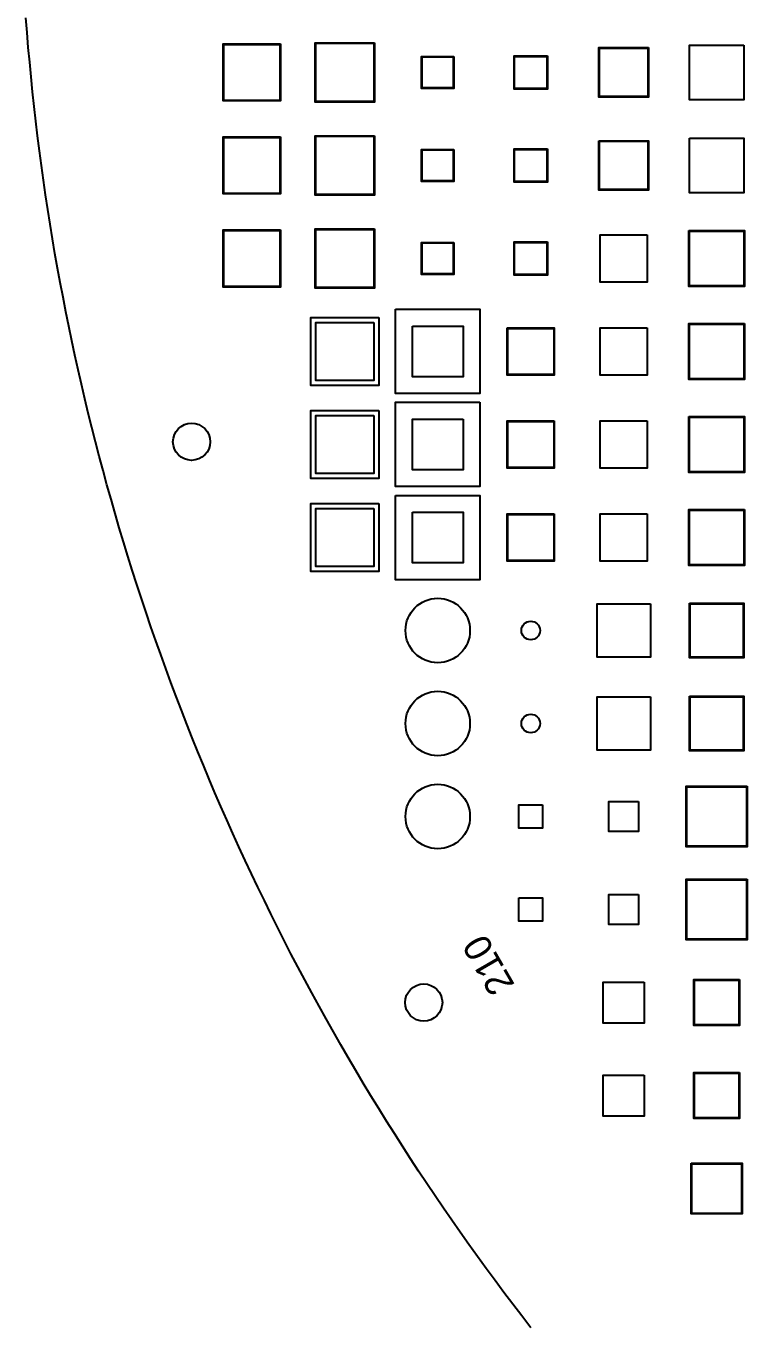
# Model space of a CAD drawing. Header units: millimetres. Extents: x -195 to 195, y -219 to 195.
# Drawn here: x -194.5 to -136.3, y -119.7 to -15 of the extents above; entities that cross this region are included whole.
import ezdxf
from ezdxf.enums import TextEntityAlignment as Align

# ---------------------------------------------------------------- set-up
doc = ezdxf.new("R2010")
doc.units = ezdxf.units.MM
for name, color, linetype in [('DRILL', 6, 'Continuous'), ('M1', 1, 'Continuous'), ('M2', 30, 'Continuous'), ('M3', 5, 'Continuous'), ('M4', 3, 'Continuous'), ('NPTH', 9, 'Continuous'), ('OUTLINE', 7, 'Continuous'), ('SILK_TOP', 7, 'Continuous')]:
    doc.layers.add(name, color=color, linetype=linetype)

msp = doc.modelspace()

# ---------------------------------------------------------------- linework, layer by layer
at = {"layer": 'DRILL'}
for centre, radius in [((-161.25, -63.75), 2.6), ((-153.75, -63.75), 0.75), ((-161.25, -71.25), 2.6), ((-153.75, -71.25), 0.75), ((-161.25, -78.75), 2.6)]:
    msp.add_circle(centre, radius, dxfattribs=at)
at = {"layer": 'M1'}
for points in [[(-174, -16.5), (-174, -21), (-178.5, -21), (-178.5, -16.5)], [(-166.4, -16.4), (-166.4, -21.1), (-171.1, -21.1), (-171.1, -16.4)], [(-136.55, -16.55), (-136.55, -20.95), (-140.95, -20.95), (-140.95, -16.55)], [(-160, -17.5), (-160, -20), (-162.5, -20), (-162.5, -17.5)], [(-152.4, -17.4), (-152.4, -20.1), (-155.1, -20.1), (-155.1, -17.4)], [(-144.3, -16.8), (-144.3, -20.7), (-148.2, -20.7), (-148.2, -16.8)], [(-174, -24), (-174, -28.5), (-178.5, -28.5), (-178.5, -24)], [(-166.4, -23.9), (-166.4, -28.6), (-171.1, -28.6), (-171.1, -23.9)], [(-140.95, -24.05), (-136.55, -24.05), (-136.55, -28.45), (-140.95, -28.45)], [(-160, -25), (-160, -27.5), (-162.5, -27.5), (-162.5, -25)], [(-152.4, -24.9), (-152.4, -27.6), (-155.1, -27.6), (-155.1, -24.9)], [(-148.2, -24.3), (-144.3, -24.3), (-144.3, -28.2), (-148.2, -28.2)], [(-166.4, -31.4), (-166.4, -36.1), (-171.1, -36.1), (-171.1, -31.4)], [(-174, -31.5), (-174, -36), (-178.5, -36), (-178.5, -31.5)], [(-152.4, -32.4), (-152.4, -35.1), (-155.1, -35.1), (-155.1, -32.4)], [(-144.35, -31.85), (-144.35, -35.65), (-148.15, -35.65), (-148.15, -31.85)], [(-140.95, -31.55), (-136.55, -31.55), (-136.55, -35.95), (-140.95, -35.95)], [(-160, -32.5), (-160, -35), (-162.5, -35), (-162.5, -32.5)], [(-166.4, -38.9), (-166.4, -43.6), (-171.1, -43.6), (-171.1, -38.9)], [(-163.3, -39.2), (-159.2, -39.2), (-159.2, -43.3), (-163.3, -43.3)], [(-155.6, -39.4), (-151.9, -39.4), (-151.9, -43.1), (-155.6, -43.1)], [(-144.35, -39.35), (-144.35, -43.15), (-148.15, -43.15), (-148.15, -39.35)], [(-136.55, -39.05), (-136.55, -43.45), (-140.95, -43.45), (-140.95, -39.05)], [(-166.4, -46.4), (-166.4, -51.1), (-171.1, -51.1), (-171.1, -46.4)], [(-159.2, -46.7), (-159.2, -50.8), (-163.3, -50.8), (-163.3, -46.7)], [(-151.9, -46.9), (-151.9, -50.6), (-155.6, -50.6), (-155.6, -46.9)], [(-144.35, -46.85), (-144.35, -50.65), (-148.15, -50.65), (-148.15, -46.85)], [(-140.95, -46.55), (-136.55, -46.55), (-136.55, -50.95), (-140.95, -50.95)], [(-166.4, -53.9), (-166.4, -58.6), (-171.1, -58.6), (-171.1, -53.9)], [(-163.3, -54.2), (-159.2, -54.2), (-159.2, -58.3), (-163.3, -58.3)], [(-151.9, -54.4), (-151.9, -58.1), (-155.6, -58.1), (-155.6, -54.4)], [(-144.35, -54.35), (-144.35, -58.15), (-148.15, -58.15), (-148.15, -54.35)], [(-136.55, -54.05), (-136.55, -58.45), (-140.95, -58.45), (-140.95, -54.05)], [(-144.1, -61.6), (-144.1, -65.9), (-148.4, -65.9), (-148.4, -61.6)], [(-140.9, -61.6), (-136.6, -61.6), (-136.6, -65.9), (-140.9, -65.9)], [(-144.1, -69.1), (-144.1, -73.4), (-148.4, -73.4), (-148.4, -69.1)], [(-140.9, -69.1), (-136.6, -69.1), (-136.6, -73.4), (-140.9, -73.4)], [(-136.3, -76.3), (-136.3, -81.2), (-141.2, -81.2), (-141.2, -76.3)], [(-152.8, -77.8), (-152.8, -79.7), (-154.7, -79.7), (-154.7, -77.8)], [(-145.05, -77.55), (-145.05, -79.95), (-147.45, -79.95), (-147.45, -77.55)], [(-136.3, -83.8), (-136.3, -88.7), (-141.2, -88.7), (-141.2, -83.8)], [(-154.7, -85.3), (-152.8, -85.3), (-152.8, -87.2), (-154.7, -87.2)], [(-145.05, -85.05), (-145.05, -87.45), (-147.45, -87.45), (-147.45, -85.05)], [(-144.6, -92.1), (-144.6, -95.4), (-147.9, -95.4), (-147.9, -92.1)], [(-136.9, -91.9), (-136.9, -95.6), (-140.6, -95.6), (-140.6, -91.9)], [(-136.9, -99.4), (-136.9, -103.1), (-140.6, -103.1), (-140.6, -99.4)], [(-144.6, -99.6), (-144.6, -102.9), (-147.9, -102.9), (-147.9, -99.6)], [(-140.75, -106.75), (-136.75, -106.75), (-136.75, -110.75), (-140.75, -110.75)]]:
    msp.add_lwpolyline(points, close=True, dxfattribs=at)
at = {"layer": 'M2'}
for points in [[(-173.95, -16.45), (-173.95, -21.05), (-178.55, -21.05), (-178.55, -16.45)], [(-166.35, -16.35), (-166.35, -21.15), (-171.15, -21.15), (-171.15, -16.35)], [(-136.55, -16.55), (-136.55, -20.95), (-140.95, -20.95), (-140.95, -16.55)], [(-159.95, -17.45), (-159.95, -20.05), (-162.55, -20.05), (-162.55, -17.45)], [(-152.45, -17.45), (-152.45, -20.05), (-155.05, -20.05), (-155.05, -17.45)], [(-144.25, -16.75), (-144.25, -20.75), (-148.25, -20.75), (-148.25, -16.75)], [(-173.95, -23.95), (-173.95, -28.55), (-178.55, -28.55), (-178.55, -23.95)], [(-166.35, -23.85), (-166.35, -28.65), (-171.15, -28.65), (-171.15, -23.85)], [(-140.95, -24.05), (-136.55, -24.05), (-136.55, -28.45), (-140.95, -28.45)], [(-159.95, -24.95), (-159.95, -27.55), (-162.55, -27.55), (-162.55, -24.95)], [(-152.45, -24.95), (-152.45, -27.55), (-155.05, -27.55), (-155.05, -24.95)], [(-148.25, -24.25), (-144.25, -24.25), (-144.25, -28.25), (-148.25, -28.25)], [(-166.35, -31.35), (-166.35, -36.15), (-171.15, -36.15), (-171.15, -31.35)], [(-173.95, -31.45), (-173.95, -36.05), (-178.55, -36.05), (-178.55, -31.45)], [(-144.35, -31.85), (-144.35, -35.65), (-148.15, -35.65), (-148.15, -31.85)], [(-141, -31.5), (-136.5, -31.5), (-136.5, -36), (-141, -36)], [(-159.95, -32.45), (-159.95, -35.05), (-162.55, -35.05), (-162.55, -32.45)], [(-152.45, -32.45), (-152.45, -35.05), (-155.05, -35.05), (-155.05, -32.45)], [(-166, -38.5), (-166, -44), (-171.5, -44), (-171.5, -38.5)], [(-164.65, -37.85), (-157.85, -37.85), (-157.85, -44.65), (-164.65, -44.65)], [(-155.65, -39.35), (-151.85, -39.35), (-151.85, -43.15), (-155.65, -43.15)], [(-144.35, -39.35), (-144.35, -43.15), (-148.15, -43.15), (-148.15, -39.35)], [(-136.5, -39), (-136.5, -43.5), (-141, -43.5), (-141, -39)], [(-166, -46), (-166, -51.5), (-171.5, -51.5), (-171.5, -46)], [(-157.85, -45.35), (-157.85, -52.15), (-164.65, -52.15), (-164.65, -45.35)], [(-151.85, -46.85), (-151.85, -50.65), (-155.65, -50.65), (-155.65, -46.85)], [(-144.35, -46.85), (-144.35, -50.65), (-148.15, -50.65), (-148.15, -46.85)], [(-141, -46.5), (-136.5, -46.5), (-136.5, -51), (-141, -51)], [(-164.65, -52.85), (-157.85, -52.85), (-157.85, -59.65), (-164.65, -59.65)], [(-166, -53.5), (-166, -59), (-171.5, -59), (-171.5, -53.5)], [(-151.85, -54.35), (-151.85, -58.15), (-155.65, -58.15), (-155.65, -54.35)], [(-144.35, -54.35), (-144.35, -58.15), (-148.15, -58.15), (-148.15, -54.35)], [(-136.5, -54), (-136.5, -58.5), (-141, -58.5), (-141, -54)], [(-144.1, -61.6), (-144.1, -65.9), (-148.4, -65.9), (-148.4, -61.6)], [(-140.95, -61.55), (-136.55, -61.55), (-136.55, -65.95), (-140.95, -65.95)], [(-140.95, -69.05), (-136.55, -69.05), (-136.55, -73.45), (-140.95, -73.45)], [(-144.1, -69.1), (-144.1, -73.4), (-148.4, -73.4), (-148.4, -69.1)], [(-136.35, -76.35), (-136.35, -81.15), (-141.15, -81.15), (-141.15, -76.35)], [(-152.8, -77.8), (-152.8, -79.7), (-154.7, -79.7), (-154.7, -77.8)], [(-145.05, -77.55), (-145.05, -79.95), (-147.45, -79.95), (-147.45, -77.55)], [(-136.35, -83.85), (-136.35, -88.65), (-141.15, -88.65), (-141.15, -83.85)], [(-154.7, -85.3), (-152.8, -85.3), (-152.8, -87.2), (-154.7, -87.2)], [(-145.05, -85.05), (-145.05, -87.45), (-147.45, -87.45), (-147.45, -85.05)], [(-144.6, -92.1), (-144.6, -95.4), (-147.9, -95.4), (-147.9, -92.1)], [(-136.95, -91.95), (-136.95, -95.55), (-140.55, -95.55), (-140.55, -91.95)], [(-144.6, -99.6), (-144.6, -102.9), (-147.9, -102.9), (-147.9, -99.6)], [(-136.95, -99.45), (-136.95, -103.05), (-140.55, -103.05), (-140.55, -99.45)], [(-140.8, -106.7), (-136.7, -106.7), (-136.7, -110.8), (-140.8, -110.8)]]:
    msp.add_lwpolyline(points, close=True, dxfattribs=at)
at = {"layer": 'M3'}
for points in [[(-174, -16.5), (-174, -21), (-178.5, -21), (-178.5, -16.5)], [(-166.4, -16.4), (-166.4, -21.1), (-171.1, -21.1), (-171.1, -16.4)], [(-136.55, -16.55), (-136.55, -20.95), (-140.95, -20.95), (-140.95, -16.55)], [(-160, -17.5), (-160, -20), (-162.5, -20), (-162.5, -17.5)], [(-152.4, -17.4), (-152.4, -20.1), (-155.1, -20.1), (-155.1, -17.4)], [(-144.3, -16.8), (-144.3, -20.7), (-148.2, -20.7), (-148.2, -16.8)], [(-174, -24), (-174, -28.5), (-178.5, -28.5), (-178.5, -24)], [(-166.4, -23.9), (-166.4, -28.6), (-171.1, -28.6), (-171.1, -23.9)], [(-140.95, -24.05), (-136.55, -24.05), (-136.55, -28.45), (-140.95, -28.45)], [(-160, -25), (-160, -27.5), (-162.5, -27.5), (-162.5, -25)], [(-152.4, -24.9), (-152.4, -27.6), (-155.1, -27.6), (-155.1, -24.9)], [(-148.2, -24.3), (-144.3, -24.3), (-144.3, -28.2), (-148.2, -28.2)], [(-166.4, -31.4), (-166.4, -36.1), (-171.1, -36.1), (-171.1, -31.4)], [(-174, -31.5), (-174, -36), (-178.5, -36), (-178.5, -31.5)], [(-152.4, -32.4), (-152.4, -35.1), (-155.1, -35.1), (-155.1, -32.4)], [(-144.35, -31.85), (-144.35, -35.65), (-148.15, -35.65), (-148.15, -31.85)], [(-140.95, -31.55), (-136.55, -31.55), (-136.55, -35.95), (-140.95, -35.95)], [(-160, -32.5), (-160, -35), (-162.5, -35), (-162.5, -32.5)], [(-166.4, -38.9), (-166.4, -43.6), (-171.1, -43.6), (-171.1, -38.9)], [(-163.3, -39.2), (-159.2, -39.2), (-159.2, -43.3), (-163.3, -43.3)], [(-155.6, -39.4), (-151.9, -39.4), (-151.9, -43.1), (-155.6, -43.1)], [(-144.35, -39.35), (-144.35, -43.15), (-148.15, -43.15), (-148.15, -39.35)], [(-136.55, -39.05), (-136.55, -43.45), (-140.95, -43.45), (-140.95, -39.05)], [(-166.4, -46.4), (-166.4, -51.1), (-171.1, -51.1), (-171.1, -46.4)], [(-159.2, -46.7), (-159.2, -50.8), (-163.3, -50.8), (-163.3, -46.7)], [(-151.9, -46.9), (-151.9, -50.6), (-155.6, -50.6), (-155.6, -46.9)], [(-144.35, -46.85), (-144.35, -50.65), (-148.15, -50.65), (-148.15, -46.85)], [(-140.95, -46.55), (-136.55, -46.55), (-136.55, -50.95), (-140.95, -50.95)], [(-166.4, -53.9), (-166.4, -58.6), (-171.1, -58.6), (-171.1, -53.9)], [(-163.3, -54.2), (-159.2, -54.2), (-159.2, -58.3), (-163.3, -58.3)], [(-151.9, -54.4), (-151.9, -58.1), (-155.6, -58.1), (-155.6, -54.4)], [(-144.35, -54.35), (-144.35, -58.15), (-148.15, -58.15), (-148.15, -54.35)], [(-136.55, -54.05), (-136.55, -58.45), (-140.95, -58.45), (-140.95, -54.05)], [(-144.1, -61.6), (-144.1, -65.9), (-148.4, -65.9), (-148.4, -61.6)], [(-140.9, -61.6), (-136.6, -61.6), (-136.6, -65.9), (-140.9, -65.9)], [(-144.1, -69.1), (-144.1, -73.4), (-148.4, -73.4), (-148.4, -69.1)], [(-140.9, -69.1), (-136.6, -69.1), (-136.6, -73.4), (-140.9, -73.4)], [(-136.3, -76.3), (-136.3, -81.2), (-141.2, -81.2), (-141.2, -76.3)], [(-152.8, -77.8), (-152.8, -79.7), (-154.7, -79.7), (-154.7, -77.8)], [(-145.05, -77.55), (-145.05, -79.95), (-147.45, -79.95), (-147.45, -77.55)], [(-136.3, -83.8), (-136.3, -88.7), (-141.2, -88.7), (-141.2, -83.8)], [(-154.7, -85.3), (-152.8, -85.3), (-152.8, -87.2), (-154.7, -87.2)], [(-145.05, -85.05), (-145.05, -87.45), (-147.45, -87.45), (-147.45, -85.05)], [(-144.6, -92.1), (-144.6, -95.4), (-147.9, -95.4), (-147.9, -92.1)], [(-136.9, -91.9), (-136.9, -95.6), (-140.6, -95.6), (-140.6, -91.9)], [(-136.9, -99.4), (-136.9, -103.1), (-140.6, -103.1), (-140.6, -99.4)], [(-144.6, -99.6), (-144.6, -102.9), (-147.9, -102.9), (-147.9, -99.6)], [(-140.75, -106.75), (-136.75, -106.75), (-136.75, -110.75), (-140.75, -110.75)]]:
    msp.add_lwpolyline(points, close=True, dxfattribs=at)
at = {"layer": 'M4'}
for points in [[(-173.95, -16.45), (-173.95, -21.05), (-178.55, -21.05), (-178.55, -16.45)], [(-166.35, -16.35), (-166.35, -21.15), (-171.15, -21.15), (-171.15, -16.35)], [(-136.55, -16.55), (-136.55, -20.95), (-140.95, -20.95), (-140.95, -16.55)], [(-159.95, -17.45), (-159.95, -20.05), (-162.55, -20.05), (-162.55, -17.45)], [(-152.45, -17.45), (-152.45, -20.05), (-155.05, -20.05), (-155.05, -17.45)], [(-144.25, -16.75), (-144.25, -20.75), (-148.25, -20.75), (-148.25, -16.75)], [(-173.95, -23.95), (-173.95, -28.55), (-178.55, -28.55), (-178.55, -23.95)], [(-166.35, -23.85), (-166.35, -28.65), (-171.15, -28.65), (-171.15, -23.85)], [(-140.95, -24.05), (-136.55, -24.05), (-136.55, -28.45), (-140.95, -28.45)], [(-159.95, -24.95), (-159.95, -27.55), (-162.55, -27.55), (-162.55, -24.95)], [(-152.45, -24.95), (-152.45, -27.55), (-155.05, -27.55), (-155.05, -24.95)], [(-148.25, -24.25), (-144.25, -24.25), (-144.25, -28.25), (-148.25, -28.25)], [(-166.35, -31.35), (-166.35, -36.15), (-171.15, -36.15), (-171.15, -31.35)], [(-173.95, -31.45), (-173.95, -36.05), (-178.55, -36.05), (-178.55, -31.45)], [(-144.35, -31.85), (-144.35, -35.65), (-148.15, -35.65), (-148.15, -31.85)], [(-141, -31.5), (-136.5, -31.5), (-136.5, -36), (-141, -36)], [(-159.95, -32.45), (-159.95, -35.05), (-162.55, -35.05), (-162.55, -32.45)], [(-152.45, -32.45), (-152.45, -35.05), (-155.05, -35.05), (-155.05, -32.45)], [(-166, -38.5), (-166, -44), (-171.5, -44), (-171.5, -38.5)], [(-164.65, -37.85), (-157.85, -37.85), (-157.85, -44.65), (-164.65, -44.65)], [(-155.65, -39.35), (-151.85, -39.35), (-151.85, -43.15), (-155.65, -43.15)], [(-144.35, -39.35), (-144.35, -43.15), (-148.15, -43.15), (-148.15, -39.35)], [(-136.5, -39), (-136.5, -43.5), (-141, -43.5), (-141, -39)], [(-166, -46), (-166, -51.5), (-171.5, -51.5), (-171.5, -46)], [(-157.85, -45.35), (-157.85, -52.15), (-164.65, -52.15), (-164.65, -45.35)], [(-151.85, -46.85), (-151.85, -50.65), (-155.65, -50.65), (-155.65, -46.85)], [(-144.35, -46.85), (-144.35, -50.65), (-148.15, -50.65), (-148.15, -46.85)], [(-141, -46.5), (-136.5, -46.5), (-136.5, -51), (-141, -51)], [(-164.65, -52.85), (-157.85, -52.85), (-157.85, -59.65), (-164.65, -59.65)], [(-166, -53.5), (-166, -59), (-171.5, -59), (-171.5, -53.5)], [(-151.85, -54.35), (-151.85, -58.15), (-155.65, -58.15), (-155.65, -54.35)], [(-144.35, -54.35), (-144.35, -58.15), (-148.15, -58.15), (-148.15, -54.35)], [(-136.5, -54), (-136.5, -58.5), (-141, -58.5), (-141, -54)], [(-144.1, -61.6), (-144.1, -65.9), (-148.4, -65.9), (-148.4, -61.6)], [(-140.95, -61.55), (-136.55, -61.55), (-136.55, -65.95), (-140.95, -65.95)], [(-140.95, -69.05), (-136.55, -69.05), (-136.55, -73.45), (-140.95, -73.45)], [(-144.1, -69.1), (-144.1, -73.4), (-148.4, -73.4), (-148.4, -69.1)], [(-136.35, -76.35), (-136.35, -81.15), (-141.15, -81.15), (-141.15, -76.35)], [(-152.8, -77.8), (-152.8, -79.7), (-154.7, -79.7), (-154.7, -77.8)], [(-145.05, -77.55), (-145.05, -79.95), (-147.45, -79.95), (-147.45, -77.55)], [(-136.35, -83.85), (-136.35, -88.65), (-141.15, -88.65), (-141.15, -83.85)], [(-154.7, -85.3), (-152.8, -85.3), (-152.8, -87.2), (-154.7, -87.2)], [(-145.05, -85.05), (-145.05, -87.45), (-147.45, -87.45), (-147.45, -85.05)], [(-144.6, -92.1), (-144.6, -95.4), (-147.9, -95.4), (-147.9, -92.1)], [(-136.95, -91.95), (-136.95, -95.55), (-140.55, -95.55), (-140.55, -91.95)], [(-144.6, -99.6), (-144.6, -102.9), (-147.9, -102.9), (-147.9, -99.6)], [(-136.95, -99.45), (-136.95, -103.05), (-140.55, -103.05), (-140.55, -99.45)], [(-140.8, -106.7), (-136.7, -106.7), (-136.7, -110.8), (-140.8, -110.8)]]:
    msp.add_lwpolyline(points, close=True, dxfattribs=at)
at = {"layer": 'NPTH'}
for centre in [(-181.11, -48.53), (-162.38, -93.75)]:
    msp.add_circle(centre, 1.5, dxfattribs=at)
at = {"layer": 'OUTLINE'}
msp.add_lwpolyline([(-153.73, -119.97), (-154.46, -119.02), (-155.19, -118.07), (-155.91, -117.12), (-156.63, -116.16), (-157.34, -115.2), (-158.04, -114.23), (-158.74, -113.26), (-159.43, -112.28), (-160.11, -111.3), (-160.79, -110.32), (-161.47, -109.33), (-162.14, -108.34), (-162.8, -107.34), (-163.45, -106.34), (-164.1, -105.33), (-164.75, -104.32), (-165.38, -103.31), (-166.01, -102.29), (-166.64, -101.27), (-167.26, -100.25), (-167.87, -99.22), (-168.47, -98.19), (-169.07, -97.15), (-169.67, -96.12), (-170.25, -95.07), (-170.83, -94.03), (-171.41, -92.98), (-171.97, -91.92), (-172.54, -90.87), (-173.09, -89.81), (-173.64, -88.74), (-174.18, -87.67), (-174.71, -86.6), (-175.24, -85.53), (-175.76, -84.45), (-176.28, -83.37), (-176.79, -82.29), (-177.29, -81.2), (-177.78, -80.11), (-178.27, -79.02), (-178.75, -77.93), (-179.23, -76.83), (-179.7, -75.73), (-180.16, -74.62), (-180.61, -73.52), (-181.06, -72.41), (-181.5, -71.29), (-181.93, -70.18), (-182.36, -69.06), (-182.78, -67.94), (-183.19, -66.82), (-183.6, -65.69), (-184, -64.57), (-184.39, -63.44), (-184.78, -62.3), (-185.16, -61.17), (-185.53, -60.03), (-185.89, -58.89), (-186.25, -57.75), (-186.6, -56.61), (-186.95, -55.46), (-187.28, -54.31), (-187.61, -53.16), (-187.94, -52.01), (-188.25, -50.85), (-188.56, -49.7), (-188.86, -48.54), (-189.16, -47.38), (-189.44, -46.22), (-189.72, -45.06), (-190, -43.89), (-190.26, -42.72), (-190.52, -41.56), (-190.77, -40.39), (-191.02, -39.22), (-191.25, -38.04), (-191.48, -36.87), (-191.71, -35.69), (-191.92, -34.52), (-192.13, -33.34), (-192.33, -32.16), (-192.52, -30.98), (-192.71, -29.8), (-192.89, -28.61), (-193.06, -27.43), (-193.23, -26.24), (-193.38, -25.06), (-193.53, -23.87), (-193.68, -22.68), (-193.81, -21.49), (-193.94, -20.3), (-194.06, -19.11), (-194.17, -17.92), (-194.28, -16.73), (-194.38, -15.54), (-194.47, -14.35)], dxfattribs=at)

# ---------------------------------------------------------------- texts
at = {"layer": 'SILK_TOP'}
msp.add_text('210', height=2.2, rotation=120, dxfattribs=at).set_placement((-157.18, -90.75), align=Align.MIDDLE_CENTER)

doc.saveas('drawing.dxf')
